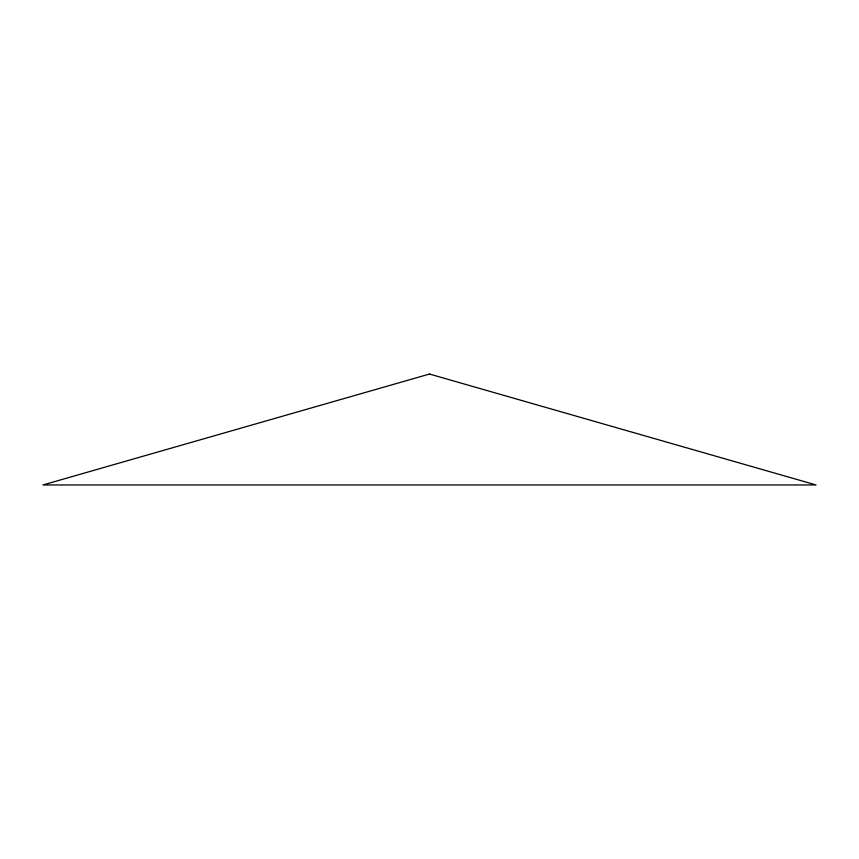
<?xml version="1.0" encoding="UTF-8"?>
<svg xmlns="http://www.w3.org/2000/svg" width="859" height="859" viewBox="0 0 859 859"><rect width="100%" height="100%" fill="white"/><g stroke="black" fill="none" stroke-linecap="round" stroke-linejoin="round"><path stroke-width="1.29" d="M429.5 374.041L42.95 484.959L816.05 484.959L429.5 374.041"/></g></svg>
